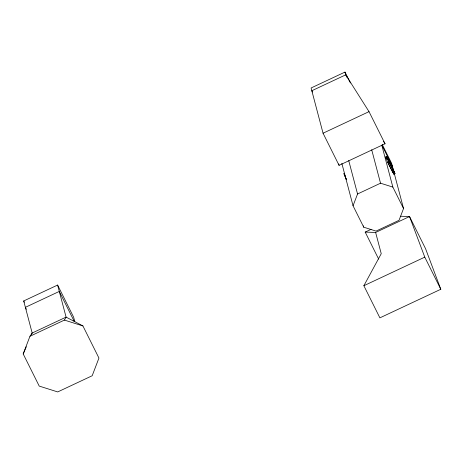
<?xml version="1.0" encoding="UTF-8"?>
<svg xmlns="http://www.w3.org/2000/svg" width="464" height="464" viewBox="0 0 464 464"><rect width="100%" height="100%" fill="white"/><g stroke="black" fill="none" stroke-linecap="round" stroke-linejoin="round"><path stroke-width="0.7" d="M23.2 353.951L29.957 336.267L32.178 333.03L66.085 317.121L82.917 325.931L98.942 358.063L92.185 375.747L57.71 391.929L39.225 386.089L23.2 353.951L26.286 346.759M394.342 173.704L403.541 208.522L399.034 220.313L376.049 231.095L363.73 227.203L353.046 205.778L357.547 193.993L348.719 160.567M31.616 334.335L32.178 333.03L23.705 300.962L57.611 285.053L73.631 317.185L74.814 321.645M400.496 216.241L409.532 216.549L425.558 248.687L440.8 289.269L379.888 317.857L363.863 285.72L381.24 253.698L375.631 232.458L365.197 232.099L378.659 259.098M29.957 336.267L64.432 320.09L66.085 317.121L57.611 285.053M345.001 72.071L311.1 87.98L323.048 133.214L339.074 165.352L385.045 143.782L369.019 111.644L345.732 74.832L345.001 72.071L350.448 82.998M323.048 133.214L369.019 111.644M386.651 156.351L385.503 156.89L387.933 162.765L393.855 174.232L395.003 173.693L392.573 167.817L386.651 156.351L389.081 162.226L395.003 173.693M385.839 158.166L386.988 157.627M387.933 162.765L389.081 162.226M393.153 170.224L387.133 157.406L394.522 172.637L393.153 170.224L392.005 170.764L393.373 173.176L393.141 172.301M392.208 171.332L393.356 170.793M357.547 193.993L380.532 183.205L392.857 187.096L403.541 208.522M365.197 232.099L371.067 229.349M375.631 232.458L409.532 216.549L424.775 257.137L440.8 289.269M363.863 285.72L424.775 257.137M64.432 320.09L82.917 325.931M383.519 141.363L385.045 143.782M344.52 174.684L343.859 173.524L346.289 179.4M345.025 175.786L344.34 174.58L346.312 179.284M382.162 144.385L391.587 163.287L393.42 170.224M381.947 145.255L392.318 166.048M347.014 77.401L345.732 74.832L311.825 90.741L312.469 92.029M387.956 162.649L391.691 170.143M74.356 321.633L59.293 291.421L25.392 307.33L26.349 309.262M23.705 300.962L24.348 302.244M393.513 172.956L393.855 174.232M385.984 157.946L386.216 158.821M381.82 145.319L392.857 187.096M371.705 149.779L380.532 183.205M363.358 225.811L363.73 227.203M341.823 163.305L353.046 205.778M338.703 163.96L339.074 165.352"/></g></svg>
